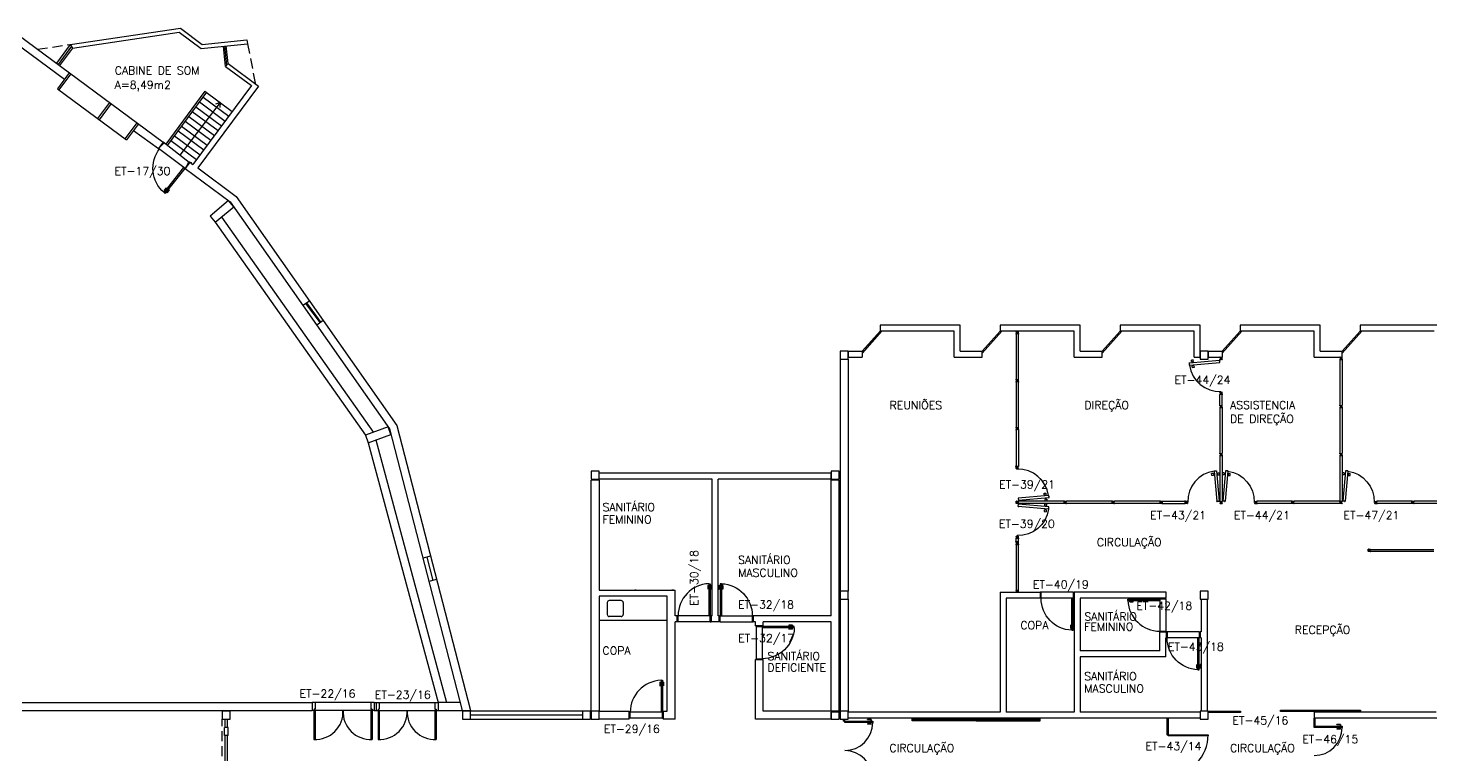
# Model space of a CAD drawing. Header units: centimetres. Extents: x -214 to 72, y 205 to 367.
# Drawn here: x -179.45 to -144.39, y 317.23 to 335.4 of the extents above; entities that cross this region are included whole.
import ezdxf

# ---------------------------------------------------------------- set-up
doc = ezdxf.new("R2010")
doc.units = ezdxf.units.CM
doc.header["$MEASUREMENT"] = 0
doc.linetypes.add('HIDDEN', pattern=[0.375, 0.25, -0.125])
doc.layers.get('0').update_dxf_attribs({"linetype": 'CONTINUOUS'})
for name, color, linetype in [('2', 2, 'CONTINUOUS'), ('ALV', 2, 'CONTINUOUS'), ('AR-ATT01-EFL', 1, 'CONTINUOUS'), ('AREA', 2, 'CONTINUOUS'), ('DIV', 2, 'CONTINUOUS'), ('ENDEREÇO NOVO', 2, 'CONTINUOUS'), ('ESQ', 1, 'CONTINUOUS'), ('ESTRUT', 3, 'CONTINUOUS'), ('MACANETA', 2, 'CONTINUOUS'), ('MARCO', 2, 'CONTINUOUS'), ('PainelFELTRO', 2, 'CONTINUOUS'), ('PISO1', 1, 'CONTINUOUS'), ('PORTA', 1, 'CONTINUOUS'), ('PROJ', 1, 'HIDDEN'), ('SOLEIRA', 1, 'CONTINUOUS'), ('TEXTO', 2, 'CONTINUOUS')]:
    doc.layers.add(name, color=color, linetype=linetype)
doc.styles.add('UNB-100', font='simplex.shx', dxfattribs={"height": 0.2})

# ---------------------------------------------------------------- blocks, each defined once
blk = doc.blocks.new('DOOR80')
at = {"layer": 'MACANETA'}
for p, q in [((-0.015, -0.665), (-0.01, -0.665)), ((-0.015, -0.755), (-0.015, -0.665)), ((-0.01, -0.755), (-0.01, -0.665)), ((0.08, -0.665), (0.075, -0.665)), ((0.075, -0.755), (0.075, -0.665)), ((0.08, -0.755), (0.08, -0.665)), ((-0.015, -0.755), (0.012, -0.755)), ((-0.01, -0.735), (0.012, -0.735)), ((0.012, -0.763), (0.012, -0.728)), ((0.012, -0.728), (0.015, -0.728)), ((0.012, -0.763), (0.015, -0.763)), ((0.053, -0.728), (0.05, -0.728)), ((0.053, -0.763), (0.05, -0.763)), ((0.053, -0.763), (0.053, -0.728)), ((0.075, -0.735), (0.053, -0.735)), ((0.08, -0.755), (0.053, -0.755))]:
    blk.add_line(p, q, dxfattribs=at)
at = {"layer": 'PORTA'}
for p, q in [((0.015, -0.8), (0.015, 0)), ((0.015, 0), (0.05, 0)), ((0.05, -0.8), (0.05, 0)), ((0.05, -0.8), (0.015, -0.8))]:
    blk.add_line(p, q, dxfattribs=at)
at = {"layer": 'PORTA', "color": 1}
blk.add_arc((0.02, 0), 0.8, 272.1491, 0, dxfattribs=at)
blk = doc.blocks.new('PORTA80')
at = {"layer": 'MARCO'}
for p, q in [((0, 0), (0.02, 0)), ((0, -0.15), (0, 0)), ((0.02, -0.15), (0.02, 0)), ((-0.002, -0.15), (-0.002, -0.15)), ((-0.002, -0.15), (-0.002, -0.15)), ((-0.002, -0.15), (-0.002, -0.15)), ((0.02, -0.15), (0, -0.15)), ((0.005, 0), (0.005, 0)), ((0.005, 0), (0.005, 0)), ((0.827, 0), (0.847, 0)), ((0.827, -0.15), (0.827, 0)), ((0.827, -0.15), (0.847, -0.15)), ((0.828, 0), (0.828, 0)), ((0.828, 0), (0.828, 0)), ((0.828, 0), (0.828, 0)), ((0.828, -0.15), (0.828, -0.15)), ((0.828, -0.15), (0.828, -0.15)), ((0.828, -0.15), (0.828, -0.15)), ((0.847, -0.15), (0.847, 0))]:
    blk.add_line(p, q, dxfattribs=at)
at = {"layer": 'SOLEIRA'}
for p, q in [((0.02, -0.15), (0.828, -0.15)), ((0.048, 0), (0.828, 0))]:
    blk.add_line(p, q, dxfattribs=at)
at = {"layer": 'PORTA', "xscale": -1, "rotation": 179.9999999948552}
blk.add_blockref('DOOR80', (0.005, 0), dxfattribs=at)
blk = doc.blocks.new('DIV12')
for p, q in [((-0.005, 0), (0.005, 0)), ((0, -0.005), (0, 0.005)), ((0.024, 0.018), (0.028, 0.018)), ((0.024, 0.018), (0.024, 0.016)), ((0.024, 0.016), (0.028, 0.016)), ((0.028, 0.03), (0.043, 0.03)), ((0.028, 0.018), (0.028, 0.03)), ((0.028, -0.017), (0.028, 0.016)), ((0.03, 0.028), (1.169, 0.028)), ((0.03, -0.029), (0.03, 0.028)), ((0.043, 0.03), (0.043, 0.028)), ((0.024, -0.017), (0.028, -0.017)), ((0.024, -0.017), (0.024, -0.019)), ((0.024, -0.019), (0.028, -0.019)), ((0.028, -0.031), (0.028, -0.019)), ((0.028, -0.031), (0.043, -0.031)), ((0.03, -0.029), (1.169, -0.029)), ((0.043, -0.029), (0.043, -0.031))]:
    blk.add_line(p, q)
blk = doc.blocks.new('MTDIV')
for p, q in [((-0.0285, 0.0185), (-0.0285, 0.0285)), ((-0.0185, 0.0285), (-0.0285, 0.0285)), ((-0.0265, 0.0185), (-0.0285, 0.0185)), ((-0.0265, 0.0235), (-0.0265, 0.0265)), ((-0.0265, 0.0265), (-0.0185, 0.0265)), ((-0.0265, 0.0235), (0.0265, 0.0235)), ((-0.0215, 0.0235), (-0.0265, 0.0235)), ((-0.0265, 0.0185), (-0.0265, 0.0215)), ((-0.0265, 0.0215), (-0.0235, 0.0215)), ((-0.0235, 0.0215), (-0.0235, -0.0215)), ((-0.0215, 0.0235), (-0.0215, 0.0215)), ((-0.0215, 0.0215), (0.0215, 0.0215)), ((-0.0215, 0.0195), (0.0195, 0.0195)), ((-0.0215, 0.0195), (-0.0215, -0.0195)), ((-0.0185, 0.0265), (-0.0185, 0.0285)), ((-0.0049, 0), (0.0049, 0)), ((0, -0.0049), (0, 0.0049)), ((0.0195, 0.0095), (0.0115, 0.0095)), ((0.0115, 0.0095), (0.0115, 0.0075)), ((0.0215, 0.0075), (0.0115, 0.0075)), ((0.0135, 0.0075), (0.0135, 0.0055)), ((0.0215, 0.0055), (0.0135, 0.0055)), ((0.0185, 0.0265), (0.0185, 0.0285)), ((0.0185, 0.0285), (0.0285, 0.0285)), ((0.0185, 0.0265), (0.0265, 0.0265)), ((0.0195, 0.0195), (0.0195, 0.0095)), ((0.0215, 0.0235), (0.0215, 0.0075)), ((0.0215, 0.0235), (0.0265, 0.0235)), ((0.0215, 0.0055), (0.0215, -0.0055)), ((0.0235, 0.0215), (0.0235, -0.0215)), ((0.0265, 0.0215), (0.0235, 0.0215)), ((0.0265, 0.0235), (0.0265, 0.0265)), ((0.0265, 0.0185), (0.0265, 0.0215)), ((0.0265, 0.0185), (0.0285, 0.0185)), ((0.0285, 0.0185), (0.0285, 0.0285)), ((-0.0285, -0.0185), (-0.0285, -0.0285)), ((-0.0285, -0.0185), (-0.0265, -0.0185)), ((-0.0185, -0.0285), (-0.0285, -0.0285)), ((-0.0265, -0.0185), (-0.0265, -0.0215)), ((-0.0265, -0.0215), (-0.0235, -0.0215)), ((0.0265, -0.0235), (-0.0265, -0.0235)), ((-0.0265, -0.0235), (-0.0265, -0.0265)), ((-0.0215, -0.0235), (-0.0265, -0.0235)), ((-0.0185, -0.0265), (-0.0265, -0.0265)), ((-0.0215, -0.0195), (0.0195, -0.0195)), ((-0.0215, -0.0215), (0.0215, -0.0215)), ((-0.0215, -0.0215), (-0.0215, -0.0235)), ((-0.0185, -0.0265), (-0.0185, -0.0285)), ((0.0215, -0.0075), (0.0115, -0.0075)), ((0.0115, -0.0075), (0.0115, -0.0095)), ((0.0195, -0.0095), (0.0115, -0.0095)), ((0.0215, -0.0055), (0.0135, -0.0055)), ((0.0135, -0.0055), (0.0135, -0.0075)), ((0.0185, -0.0265), (0.0185, -0.0285)), ((0.0265, -0.0265), (0.0185, -0.0265)), ((0.0185, -0.0285), (0.0285, -0.0285)), ((0.0195, -0.0095), (0.0195, -0.0195)), ((0.0215, -0.0075), (0.0215, -0.0235)), ((0.0215, -0.0235), (0.0265, -0.0235)), ((0.0265, -0.0215), (0.0235, -0.0215)), ((0.0265, -0.0185), (0.0265, -0.0215)), ((0.0285, -0.0185), (0.0265, -0.0185)), ((0.0265, -0.0235), (0.0265, -0.0265)), ((0.0285, -0.0185), (0.0285, -0.0285))]:
    blk.add_line(p, q)
blk = doc.blocks.new('PLXD')
at = {"color": 1}
for p, q in [((-0.194, 0.727), (-0.233, 0.723)), ((-0.229, 0.673), (-0.233, 0.723)), ((-0.192, 0.712), (-0.194, 0.727)), ((-0.164, 0.714), (-0.192, 0.712)), ((-0.107, 0.719), (-0.079, 0.722)), ((-0.106, 0.7), (-0.077, 0.702)), ((-0.08, 0.737), (-0.041, 0.74)), ((-0.079, 0.722), (-0.08, 0.737)), ((-0.076, 0.687), (-0.077, 0.702)), ((-0.036, 0.691), (-0.041, 0.74)), ((-0.189, 0.677), (-0.229, 0.673)), ((-0.162, 0.694), (-0.19, 0.692)), ((-0.189, 0.677), (-0.19, 0.692)), ((-0.076, 0.687), (-0.036, 0.691))]:
    blk.add_line(p, q, dxfattribs=at)
at = {"color": 2}
for p, q in [((-0.172, 0.786), (-0.161, 0.787)), ((-0.172, 0.786), (-0.171, 0.772)), ((-0.169, 0.772), (-0.171, 0.772)), ((-0.17, 0.784), (-0.114, 0.789)), ((-0.17, 0.784), (-0.103, 0.028)), ((-0.159, 0.792), (-0.161, 0.792)), ((-0.161, 0.792), (-0.161, 0.787)), ((-0.159, 0.792), (-0.159, 0.787)), ((-0.159, 0.787), (-0.126, 0.79)), ((-0.124, 0.795), (-0.126, 0.795)), ((-0.126, 0.795), (-0.126, 0.79)), ((-0.124, 0.795), (-0.124, 0.79)), ((-0.124, 0.79), (-0.112, 0.791)), ((-0.114, 0.789), (-0.046, 0.033)), ((-0.112, 0.791), (-0.11, 0.777)), ((-0.11, 0.777), (-0.112, 0.777)), ((-0.105, 0.026), (-0.106, 0.04)), ((-0.104, 0.04), (-0.106, 0.04)), ((-0.105, 0.026), (-0.093, 0.027)), ((-0.103, 0.028), (-0.046, 0.033)), ((-0.092, 0.022), (-0.093, 0.027)), ((-0.09, 0.022), (-0.092, 0.022)), ((-0.091, 0.027), (-0.058, 0.03)), ((-0.09, 0.022), (-0.091, 0.027)), ((-0.057, 0.025), (-0.058, 0.03)), ((-0.055, 0.025), (-0.057, 0.025)), ((-0.056, 0.03), (-0.044, 0.031)), ((-0.055, 0.025), (-0.056, 0.03)), ((-0.045, 0.045), (-0.047, 0.045)), ((-0.044, 0.031), (-0.045, 0.045)), ((-0.008, 0), (0.006, 0)), ((0, 0.007), (0, -0.006))]:
    blk.add_line(p, q, dxfattribs=at)
at = {"color": 1}
blk.add_arc((-0.064, 0.029), 0.764, 98.125, 182.1419, dxfattribs=at)
blk = doc.blocks.new('PainelFELTRO')
at = {"layer": 'PainelFELTRO'}
blk.add_hatch(color=2, dxfattribs=at).paths.add_polyline_path([(0.01, 0.06), (0.01, 0.03), (1.59, 0.03), (1.59, 0.06)])
for p, q in [((1.6, 0.07), (0, 0.07)), ((0, 0.07), (0, 0.02)), ((0, 0.02), (1.6, 0.02)), ((1.6, 0.02), (1.6, 0.07))]:
    blk.add_line(p, q, dxfattribs=at)
at = {"layer": 'PainelFELTRO', "color": 1}
for p, q in [((0, 0), (1.6, 0)), ((0.05, 0.02), (0.05, 0)), ((1.55, 0), (1.55, 0.02))]:
    blk.add_line(p, q, dxfattribs=at)
at = {"layer": 'PainelFELTRO', "color": 2}
for p, q in [((1.59, 0.06), (0.01, 0.06)), ((0.01, 0.06), (0.01, 0.03)), ((0.01, 0.03), (1.59, 0.03)), ((1.59, 0.03), (1.59, 0.06))]:
    blk.add_line(p, q, dxfattribs=at)

msp = doc.modelspace()

# ---------------------------------------------------------------- linework, layer by layer
at = {"layer": '2'}
for p, q in [((-159.073, 318.118), (-159.073, 318.071)), ((-159.073, 318.118), (-159.038, 318.118)), ((-159.038, 318.071), (-159.073, 318.071)), ((-159.038, 318.071), (-159.038, 318.118)), ((-159.038, 318.036), (-159.038, 318.071)), ((-159.038, 318.071), (-158.338, 318.071)), ((-158.468, 318.1), (-158.468, 318.11)), ((-158.378, 318.11), (-158.468, 318.11)), ((-158.388, 318.1), (-158.468, 318.1)), ((-158.388, 318.1), (-158.388, 318.07)), ((-158.378, 318.11), (-158.378, 318.07)), ((-158.338, 318.071), (-158.338, 318.036)), ((-158.338, 318.036), (-159.038, 318.036)), ((-158.468, 318.006), (-158.468, 317.996)), ((-158.388, 318.006), (-158.468, 318.006)), ((-158.378, 317.996), (-158.468, 317.996)), ((-158.388, 318.006), (-158.388, 318.036)), ((-158.378, 317.996), (-158.378, 318.036)), ((-147.305, 317.911), (-147.305, 317.946)), ((-147.305, 317.946), (-146.605, 317.946)), ((-146.605, 317.911), (-147.305, 317.911)), ((-146.735, 317.976), (-146.735, 317.986)), ((-146.645, 317.986), (-146.735, 317.986)), ((-146.655, 317.976), (-146.735, 317.976)), ((-146.735, 317.881), (-146.735, 317.871)), ((-146.655, 317.881), (-146.735, 317.881)), ((-146.645, 317.871), (-146.735, 317.871)), ((-146.655, 317.976), (-146.655, 317.946)), ((-146.655, 317.881), (-146.655, 317.911)), ((-146.645, 317.986), (-146.645, 317.946)), ((-146.645, 317.871), (-146.645, 317.911)), ((-146.605, 317.946), (-146.605, 317.911))]:
    msp.add_line(p, q, dxfattribs=at)
for points in [[(-158.955, 318.318), (-159.155, 318.318), (-159.155, 318.118), (-158.955, 318.118)], [(-147.305, 318.146), (-147.284, 318.146), (-147.284, 317.946), (-147.305, 317.946)], [(-149.955, 317.702), (-150.955, 317.702), (-150.955, 317.732), (-149.955, 317.732)]]:
    msp.add_lwpolyline(points, close=True, dxfattribs=at)
at = {"layer": '2', "color": 1}
for centre, radius, start, end in [((-159.038, 318.036), 0.7, 270, 359.9998), ((-150.94, 317.717), 0.985, 269.1275, 0.8725), ((-147.305, 317.911), 0.7, 270, 359.9998), ((-159.038, 316.636), 0.7, 0.0002, 90)]:
    msp.add_arc(centre, radius, start, end, dxfattribs=at)
at = {"layer": 'ALV'}
for p, q in [((-179.697, 335.228), (-176.075, 332.543)), ((-178.395, 334.989), (-175.644, 335.398)), ((-178.339, 334.896), (-175.67, 335.293)), ((-175.67, 335.293), (-175.123, 334.888)), ((-175.644, 335.398), (-175.095, 334.991)), ((-179.791, 335.049), (-178.54, 334.121)), ((-178.395, 334.989), (-178.742, 334.52)), ((-178.367, 334.943), (-178.702, 334.49)), ((-178.339, 334.896), (-178.662, 334.461)), ((-178.395, 334.989), (-178.339, 334.896)), ((-175.123, 334.888), (-173.966, 335.004)), ((-175.095, 334.991), (-173.985, 335.102)), ((-174.512, 334.434), (-174.563, 334.944)), ((-174.483, 334.473), (-174.531, 334.947)), ((-174.452, 334.515), (-174.496, 334.951)), ((-173.985, 335.102), (-173.966, 335.004)), ((-178.421, 334.282), (-178.718, 333.88)), ((-178.381, 334.252), (-178.678, 333.851)), ((-174.452, 334.515), (-174.512, 334.434)), ((-174.512, 334.434), (-173.869, 333.958)), ((-174.452, 334.515), (-173.689, 333.949)), ((-178.718, 333.88), (-176.991, 332.6)), ((-173.869, 333.958), (-175.328, 331.99)), ((-173.689, 333.949), (-175.207, 331.9)), ((-177.417, 333.538), (-177.714, 333.136)), ((-177.376, 333.508), (-177.674, 333.106)), ((-175.028, 333.821), (-176.011, 332.496)), ((-174.988, 333.792), (-175.97, 332.466)), ((-175.167, 333.551), (-174.524, 333.074)), ((-175.077, 333.671), (-174.435, 333.195)), ((-175.028, 333.821), (-174.345, 333.315)), ((-175.434, 333.189), (-174.792, 332.713)), ((-175.345, 333.309), (-174.702, 332.833)), ((-175.256, 333.43), (-174.613, 332.954)), ((-176.734, 333.032), (-177.031, 332.63)), ((-176.693, 333.002), (-176.991, 332.6)), ((-176.813, 332.841), (-176.194, 332.383)), ((-175.702, 332.827), (-175.06, 332.351)), ((-175.613, 332.948), (-174.97, 332.472)), ((-175.524, 333.068), (-174.881, 332.592)), ((-176.075, 332.543), (-176.194, 332.383)), ((-175.881, 332.586), (-175.238, 332.11)), ((-175.792, 332.707), (-175.149, 332.231)), ((-175.408, 332.049), (-175.527, 331.888)), ((-175.527, 331.888), (-174.396, 331.05)), ((-175.408, 332.049), (-175.328, 331.99)), ((-175.207, 331.9), (-174.251, 331.191)), ((-174.396, 331.05), (-170.42, 325.38)), ((-174.251, 331.191), (-170.235, 325.466)), ((-174.771, 330.544), (-171.015, 325.22)), ((-174.608, 330.659), (-170.82, 325.291)), ((-172.415, 328.574), (-172.579, 328.459)), ((-172.512, 328.515), (-172.153, 328.025)), ((-172.492, 328.53), (-172.132, 328.04)), ((-172.071, 328.083), (-172.234, 327.968)), ((-156.155, 327.968), (-158.155, 327.968)), ((-158.155, 327.968), (-158.155, 327.818)), ((-156.155, 327.318), (-156.155, 327.968)), ((-155.155, 327.968), (-155.155, 327.818)), ((-153.155, 327.968), (-155.155, 327.968)), ((-153.155, 327.318), (-153.155, 327.968)), ((-152.155, 327.968), (-152.155, 327.818)), ((-150.155, 327.968), (-152.155, 327.968)), ((-150.155, 327.168), (-150.155, 327.968)), ((-147.155, 327.968), (-149.155, 327.968)), ((-149.155, 327.968), (-149.155, 327.818)), ((-147.155, 327.318), (-147.155, 327.968)), ((-144.155, 327.968), (-146.155, 327.968)), ((-146.155, 327.968), (-146.155, 327.818)), ((-156.305, 327.818), (-158.155, 327.818)), ((-156.305, 327.168), (-156.305, 327.818)), ((-153.305, 327.818), (-155.155, 327.818)), ((-153.305, 327.168), (-153.305, 327.818)), ((-150.305, 327.818), (-152.155, 327.818)), ((-150.305, 327.168), (-150.305, 327.818)), ((-147.305, 327.818), (-149.155, 327.818)), ((-147.305, 327.168), (-147.305, 327.818)), ((-144.305, 327.818), (-146.155, 327.818)), ((-158.955, 327.318), (-158.955, 327.168)), ((-158.955, 327.318), (-158.605, 327.318)), ((-158.955, 327.168), (-158.605, 327.168)), ((-158.605, 327.318), (-158.605, 327.168)), ((-156.305, 327.168), (-155.605, 327.168)), ((-156.155, 327.318), (-155.605, 327.318)), ((-155.605, 327.168), (-155.605, 327.318)), ((-153.305, 327.168), (-152.605, 327.168)), ((-153.155, 327.318), (-152.605, 327.318)), ((-152.605, 327.168), (-152.605, 327.318)), ((-150.305, 327.168), (-150.155, 327.168)), ((-149.955, 327.318), (-149.955, 327.168)), ((-149.955, 327.318), (-149.605, 327.318)), ((-149.955, 327.168), (-149.605, 327.168)), ((-149.605, 327.318), (-149.605, 327.168)), ((-147.305, 327.168), (-146.605, 327.168)), ((-147.155, 327.318), (-146.605, 327.318)), ((-146.605, 327.168), (-146.605, 327.318)), ((-159.155, 327.118), (-159.155, 321.318)), ((-159.155, 327.118), (-159.155, 321.318)), ((-158.955, 327.118), (-158.955, 321.318)), ((-158.955, 327.118), (-158.955, 321.318)), ((-170.235, 325.466), (-168.395, 318.34)), ((-170.758, 325.101), (-168.995, 318.54)), ((-170.42, 325.38), (-168.602, 318.34)), ((-170.947, 325.032), (-169.202, 318.54)), ((-165.375, 318.293), (-165.375, 324.093)), ((-165.175, 324.093), (-165.375, 324.093)), ((-159.375, 324.268), (-165.175, 324.268)), ((-165.175, 324.093), (-165.175, 324.268)), ((-162.35, 324.118), (-165.175, 324.118)), ((-165.175, 324.093), (-165.175, 321.348)), ((-162.35, 320.708), (-162.35, 324.118)), ((-159.375, 324.118), (-162.2, 324.118)), ((-162.2, 320.708), (-162.2, 324.118)), ((-159.375, 324.093), (-159.375, 324.268)), ((-159.175, 324.093), (-159.375, 324.093)), ((-159.375, 320.708), (-159.375, 324.093)), ((-159.175, 318.293), (-159.175, 324.093)), ((-169.39, 322.193), (-169.584, 322.143)), ((-169.487, 322.168), (-169.337, 321.587)), ((-169.24, 321.612), (-169.434, 321.562)), ((-165.175, 321.348), (-163.28, 321.348)), ((-163.28, 320.708), (-163.28, 321.348)), ((-155.155, 321.293), (-155.155, 318.296)), ((-155.155, 321.293), (-154.152, 321.293)), ((-154.152, 321.293), (-154.152, 321.143)), ((-153.305, 321.293), (-153.305, 318.296)), ((-151.002, 321.293), (-153.305, 321.293)), ((-151.002, 321.143), (-151.002, 321.293)), ((-165.175, 321.198), (-165.175, 318.318)), ((-163.475, 321.198), (-165.175, 321.198)), ((-163.475, 318.318), (-163.475, 321.198)), ((-159.155, 321.118), (-159.155, 318.318)), ((-159.155, 321.118), (-159.155, 318.318)), ((-158.955, 321.118), (-158.955, 318.318)), ((-158.955, 321.118), (-158.955, 318.318)), ((-155.005, 321.143), (-155.005, 318.296)), ((-154.152, 321.143), (-155.005, 321.143)), ((-153.155, 321.143), (-153.155, 319.833)), ((-151.16, 321.143), (-153.155, 321.143)), ((-150.13, 321.118), (-150.13, 320.303)), ((-149.98, 321.118), (-149.98, 318.318)), ((-149.98, 321.118), (-149.98, 318.318)), ((-163.224, 320.708), (-163.28, 320.708)), ((-163.28, 318.118), (-163.28, 320.558)), ((-163.224, 320.558), (-163.28, 320.558)), ((-163.224, 320.708), (-163.224, 320.558)), ((-162.35, 320.708), (-162.378, 320.708)), ((-162.378, 320.708), (-162.378, 320.558)), ((-162.173, 320.558), (-162.378, 320.558)), ((-162.173, 320.708), (-162.2, 320.708)), ((-162.173, 320.708), (-162.173, 320.558)), ((-159.375, 320.708), (-161.326, 320.708)), ((-161.326, 320.708), (-161.326, 320.558)), ((-161.27, 320.558), (-161.326, 320.558)), ((-161.27, 320.458), (-161.27, 320.558)), ((-159.375, 320.558), (-161.075, 320.558)), ((-161.075, 320.458), (-161.075, 320.558)), ((-159.375, 318.318), (-159.375, 320.558)), ((-161.075, 320.458), (-161.27, 320.458)), ((-151.16, 319.833), (-151.16, 320.296)), ((-151.01, 319.683), (-151.01, 320.153)), ((-151.01, 320.153), (-151.002, 320.153)), ((-150.13, 320.303), (-150.155, 320.303)), ((-150.13, 320.153), (-150.155, 320.153)), ((-150.13, 320.153), (-150.13, 318.318)), ((-151.16, 319.833), (-153.155, 319.833)), ((-161.27, 318.118), (-161.27, 319.611)), ((-161.075, 319.611), (-161.27, 319.611)), ((-161.075, 318.318), (-161.075, 319.611)), ((-151.01, 319.683), (-153.155, 319.683)), ((-153.155, 319.683), (-153.155, 318.296)), ((-186.902, 318.54), (-172.352, 318.54)), ((-172.272, 318.54), (-172.352, 318.54)), ((-172.352, 318.54), (-172.352, 318.34)), ((-172.272, 318.54), (-172.272, 318.37)), ((-169.282, 318.54), (-169.282, 318.37)), ((-169.282, 318.54), (-169.202, 318.54)), ((-168.653, 318.54), (-169.202, 318.54)), ((-169.202, 318.54), (-169.202, 318.34)), ((-168.653, 318.54), (-168.602, 318.34)), ((-186.902, 318.34), (-172.352, 318.34)), ((-174.525, 317.91), (-174.525, 318.118)), ((-174.465, 317.91), (-174.465, 318.118)), ((-172.302, 318.34), (-172.352, 318.34)), ((-172.302, 318.37), (-172.302, 318.34)), ((-172.272, 318.37), (-172.302, 318.37)), ((-169.282, 318.37), (-169.252, 318.37)), ((-169.252, 318.37), (-169.252, 318.34)), ((-169.252, 318.34), (-169.202, 318.34)), ((-169.202, 318.34), (-168.602, 318.34)), ((-168.602, 318.34), (-168.395, 318.34)), ((-165.175, 318.318), (-164.422, 318.318)), ((-165.175, 318.118), (-165.175, 318.293)), ((-164.422, 318.118), (-165.175, 318.118)), ((-164.422, 318.118), (-164.422, 318.318)), ((-163.575, 318.318), (-163.575, 318.118)), ((-163.575, 318.318), (-163.475, 318.318)), ((-163.28, 318.118), (-163.575, 318.118)), ((-159.375, 318.118), (-161.27, 318.118)), ((-159.375, 318.318), (-161.075, 318.318)), ((-159.175, 318.293), (-159.375, 318.293)), ((-159.375, 318.118), (-159.375, 318.293)), ((-155.155, 318.296), (-158.948, 318.296)), ((-150.155, 318.146), (-158.948, 318.146)), ((-153.305, 318.296), (-155.005, 318.296)), ((-150.155, 318.296), (-153.155, 318.296)), ((-144.255, 318.296), (-147.305, 318.296)), ((-147.305, 318.296), (-147.305, 318.146)), ((-144.105, 318.146), (-147.305, 318.146)), ((-174.453, 317.91), (-174.538, 317.91)), ((-174.538, 317.71), (-174.538, 317.91)), ((-174.453, 317.71), (-174.538, 317.71)), ((-174.525, 316.24), (-174.525, 317.71)), ((-174.465, 316.24), (-174.465, 317.71)), ((-174.453, 317.71), (-174.453, 317.91)), ((-150.955, 317.732), (-150.985, 317.732))]:
    msp.add_line(p, q, dxfattribs=at)
at = {"layer": 'AR-ATT01-EFL'}
for q in [(-175.657, 332.222), (-174.767, 333.494), (-174.658, 333.41)]:
    msp.add_line((-174.646, 333.538), q, dxfattribs=at)
at = {"layer": 'DIV'}
for p, q in [((-149.652, 326.243), (-149.664, 326.243)), ((-149.664, 326.243), (-149.664, 326.229)), ((-149.664, 326.229), (-149.662, 326.229)), ((-149.605, 326.241), (-149.662, 326.241)), ((-149.662, 325.97), (-149.662, 326.241)), ((-149.652, 326.248), (-149.65, 326.248)), ((-149.652, 326.248), (-149.652, 326.243)), ((-149.65, 326.248), (-149.65, 326.243)), ((-149.617, 326.243), (-149.65, 326.243)), ((-149.629, 326.271), (-149.639, 326.271)), ((-149.634, 326.266), (-149.634, 326.277)), ((-149.617, 326.248), (-149.615, 326.248)), ((-149.617, 326.248), (-149.617, 326.243)), ((-149.615, 326.248), (-149.615, 326.243)), ((-149.603, 326.243), (-149.615, 326.243)), ((-149.605, 325.97), (-149.605, 326.241)), ((-149.605, 326.229), (-149.603, 326.229)), ((-149.603, 326.243), (-149.603, 326.229)), ((-154.745, 325.361), (-154.757, 325.361)), ((-154.757, 325.361), (-154.757, 325.346)), ((-154.757, 325.346), (-154.755, 325.346)), ((-154.698, 325.359), (-154.755, 325.359)), ((-154.755, 325.359), (-154.755, 324.437)), ((-154.745, 325.366), (-154.743, 325.366)), ((-154.745, 325.366), (-154.745, 325.361)), ((-154.743, 325.366), (-154.743, 325.361)), ((-154.71, 325.361), (-154.743, 325.361)), ((-154.722, 325.389), (-154.732, 325.389)), ((-154.727, 325.394), (-154.727, 325.384)), ((-154.71, 325.366), (-154.708, 325.366)), ((-154.71, 325.366), (-154.71, 325.361)), ((-154.708, 325.366), (-154.708, 325.361)), ((-154.696, 325.361), (-154.708, 325.361)), ((-154.698, 325.359), (-154.698, 324.437)), ((-154.698, 325.346), (-154.696, 325.346)), ((-154.696, 325.361), (-154.696, 325.346)), ((-154.757, 324.435), (-154.757, 324.45)), ((-154.757, 324.45), (-154.755, 324.45)), ((-154.745, 324.435), (-154.757, 324.435)), ((-154.698, 324.437), (-154.755, 324.437)), ((-154.745, 324.43), (-154.745, 324.435)), ((-154.745, 324.43), (-154.743, 324.43)), ((-154.71, 324.435), (-154.743, 324.435)), ((-154.743, 324.43), (-154.743, 324.435)), ((-154.722, 324.407), (-154.732, 324.407)), ((-154.727, 324.412), (-154.727, 324.402)), ((-154.71, 324.43), (-154.71, 324.435)), ((-154.71, 324.43), (-154.708, 324.43)), ((-154.696, 324.435), (-154.708, 324.435)), ((-154.708, 324.43), (-154.708, 324.435)), ((-154.698, 324.45), (-154.696, 324.45)), ((-154.696, 324.435), (-154.696, 324.45)), ((-151.132, 323.539), (-151.122, 323.539)), ((-151.127, 323.534), (-151.127, 323.544)), ((-151.103, 323.558), (-151.103, 323.556)), ((-151.103, 323.558), (-151.098, 323.558)), ((-151.103, 323.556), (-151.098, 323.556)), ((-151.103, 323.523), (-151.103, 323.521)), ((-151.103, 323.523), (-151.098, 323.523)), ((-151.103, 323.521), (-151.098, 323.521)), ((-151.098, 323.558), (-151.098, 323.57)), ((-151.098, 323.57), (-151.084, 323.57)), ((-151.098, 323.523), (-151.098, 323.556)), ((-151.098, 323.509), (-151.098, 323.521)), ((-151.098, 323.509), (-151.084, 323.509)), ((-151.096, 323.511), (-151.096, 323.568)), ((-151.096, 323.568), (-150.532, 323.568)), ((-151.096, 323.511), (-150.532, 323.511)), ((-151.084, 323.57), (-151.084, 323.568)), ((-151.084, 323.511), (-151.084, 323.509)), ((-150.53, 323.57), (-150.544, 323.57)), ((-150.544, 323.57), (-150.544, 323.568)), ((-150.544, 323.511), (-150.544, 323.509)), ((-150.53, 323.509), (-150.544, 323.509)), ((-150.532, 323.511), (-150.532, 323.568)), ((-150.53, 323.558), (-150.53, 323.57)), ((-150.525, 323.558), (-150.53, 323.558)), ((-150.53, 323.523), (-150.53, 323.556)), ((-150.525, 323.556), (-150.53, 323.556)), ((-150.525, 323.523), (-150.53, 323.523)), ((-150.53, 323.509), (-150.53, 323.521)), ((-150.525, 323.521), (-150.53, 323.521)), ((-150.525, 323.558), (-150.525, 323.556)), ((-150.525, 323.523), (-150.525, 323.521)), ((-150.506, 323.539), (-150.496, 323.539)), ((-150.501, 323.534), (-150.501, 323.544)), ((-148.761, 323.539), (-148.771, 323.539)), ((-148.766, 323.534), (-148.766, 323.544)), ((-148.743, 323.558), (-148.743, 323.556)), ((-148.743, 323.558), (-148.738, 323.558)), ((-148.743, 323.556), (-148.738, 323.556)), ((-148.743, 323.523), (-148.743, 323.521)), ((-148.743, 323.523), (-148.738, 323.523)), ((-148.743, 323.521), (-148.738, 323.521)), ((-148.738, 323.558), (-148.738, 323.57)), ((-148.738, 323.57), (-148.723, 323.57)), ((-148.738, 323.523), (-148.738, 323.556)), ((-148.738, 323.509), (-148.738, 323.521)), ((-148.738, 323.509), (-148.723, 323.509)), ((-148.736, 323.511), (-148.736, 323.568)), ((-147.864, 323.568), (-148.736, 323.568)), ((-147.864, 323.511), (-148.736, 323.511)), ((-148.723, 323.57), (-148.723, 323.568)), ((-148.723, 323.511), (-148.723, 323.509)), ((-147.862, 323.57), (-147.877, 323.57)), ((-147.877, 323.57), (-147.877, 323.568)), ((-147.877, 323.511), (-147.877, 323.509)), ((-147.862, 323.509), (-147.877, 323.509)), ((-147.864, 323.511), (-147.864, 323.568)), ((-147.862, 323.558), (-147.862, 323.57)), ((-147.857, 323.558), (-147.862, 323.558)), ((-147.862, 323.523), (-147.862, 323.556)), ((-147.857, 323.556), (-147.862, 323.556)), ((-147.857, 323.523), (-147.862, 323.523)), ((-147.862, 323.509), (-147.862, 323.521)), ((-147.857, 323.521), (-147.862, 323.521)), ((-147.857, 323.558), (-147.857, 323.556)), ((-147.857, 323.523), (-147.857, 323.521)), ((-147.829, 323.539), (-147.839, 323.539)), ((-147.834, 323.534), (-147.834, 323.544)), ((-145.761, 323.539), (-145.771, 323.539)), ((-145.766, 323.534), (-145.766, 323.544)), ((-145.743, 323.558), (-145.743, 323.556)), ((-145.743, 323.558), (-145.738, 323.558)), ((-145.743, 323.556), (-145.738, 323.556)), ((-145.743, 323.523), (-145.743, 323.521)), ((-145.743, 323.523), (-145.738, 323.523)), ((-145.743, 323.521), (-145.738, 323.521)), ((-145.738, 323.558), (-145.738, 323.57)), ((-145.738, 323.57), (-145.723, 323.57)), ((-145.738, 323.523), (-145.738, 323.556)), ((-145.738, 323.509), (-145.738, 323.521)), ((-145.738, 323.509), (-145.723, 323.509)), ((-145.736, 323.511), (-145.736, 323.568)), ((-144.864, 323.568), (-145.736, 323.568)), ((-144.864, 323.511), (-145.736, 323.511)), ((-145.723, 323.57), (-145.723, 323.568)), ((-145.723, 323.511), (-145.723, 323.509)), ((-144.862, 323.57), (-144.877, 323.57)), ((-144.877, 323.57), (-144.877, 323.568)), ((-144.877, 323.511), (-144.877, 323.509)), ((-144.862, 323.509), (-144.877, 323.509)), ((-144.864, 323.511), (-144.864, 323.568)), ((-144.862, 323.558), (-144.862, 323.57)), ((-144.857, 323.558), (-144.862, 323.558)), ((-144.862, 323.523), (-144.862, 323.556)), ((-144.857, 323.556), (-144.862, 323.556)), ((-144.857, 323.523), (-144.862, 323.523)), ((-144.862, 323.509), (-144.862, 323.521)), ((-144.857, 323.521), (-144.862, 323.521)), ((-144.857, 323.558), (-144.857, 323.556)), ((-144.857, 323.523), (-144.857, 323.521)), ((-144.829, 323.539), (-144.839, 323.539)), ((-144.834, 323.534), (-144.834, 323.544)), ((-154.745, 322.643), (-154.757, 322.643)), ((-154.757, 322.643), (-154.757, 322.629)), ((-154.757, 322.629), (-154.755, 322.629)), ((-154.698, 322.641), (-154.755, 322.641)), ((-154.755, 322.552), (-154.755, 322.641)), ((-154.745, 322.648), (-154.743, 322.648)), ((-154.745, 322.648), (-154.745, 322.643)), ((-154.743, 322.648), (-154.743, 322.643)), ((-154.71, 322.643), (-154.743, 322.643)), ((-154.722, 322.671), (-154.732, 322.671)), ((-154.727, 322.666), (-154.727, 322.677)), ((-154.71, 322.648), (-154.708, 322.648)), ((-154.71, 322.648), (-154.71, 322.643)), ((-154.708, 322.648), (-154.708, 322.643)), ((-154.696, 322.643), (-154.708, 322.643)), ((-154.698, 322.552), (-154.698, 322.641)), ((-154.698, 322.629), (-154.696, 322.629)), ((-154.696, 322.643), (-154.696, 322.629)), ((-154.757, 322.55), (-154.757, 322.564)), ((-154.757, 322.564), (-154.755, 322.564)), ((-154.745, 322.55), (-154.757, 322.55)), ((-154.698, 322.552), (-154.755, 322.552)), ((-154.745, 322.545), (-154.745, 322.55)), ((-154.745, 322.545), (-154.743, 322.545)), ((-154.71, 322.55), (-154.743, 322.55)), ((-154.743, 322.545), (-154.743, 322.55)), ((-154.722, 322.521), (-154.732, 322.521)), ((-154.727, 322.516), (-154.727, 322.526)), ((-154.71, 322.545), (-154.71, 322.55)), ((-154.71, 322.545), (-154.708, 322.545)), ((-154.696, 322.55), (-154.708, 322.55)), ((-154.708, 322.545), (-154.708, 322.55)), ((-154.698, 322.564), (-154.696, 322.564)), ((-154.696, 322.55), (-154.696, 322.564)), ((-145.927, 322.361), (-144.312, 322.361)), ((-145.927, 322.321), (-144.312, 322.321)), ((-164.247, 321.348), (-164.287, 321.348)), ((-163.32, 321.348), (-163.36, 321.348)), ((-164.975, 321.036), (-164.975, 320.736)), ((-164.625, 321.086), (-164.925, 321.086)), ((-164.575, 321.036), (-164.575, 320.736)), ((-163.475, 320.586), (-165.175, 320.586)), ((-164.625, 320.686), (-164.925, 320.686)), ((-152.08, 319.833), (-152.12, 319.833)), ((-152.08, 319.683), (-152.12, 319.683)), ((-165.595, 318.318), (-168.395, 318.318)), ((-165.595, 318.218), (-168.395, 318.218)), ((-168.395, 318.118), (-165.595, 318.118)), ((-150.985, 318.146), (-150.985, 317.732)), ((-150.955, 318.146), (-150.955, 317.732))]:
    msp.add_line(p, q, dxfattribs=at)
for points in [[(-149.955, 318.318), (-149.142, 318.318), (-149.142, 318.288), (-149.955, 318.288)], [(-148.146, 318.346), (-146.146, 318.346), (-146.146, 318.316), (-148.146, 318.316)]]:
    msp.add_lwpolyline(points, close=True, dxfattribs=at)
for centre, start, end in [((-164.925, 321.036), 90, 180), ((-164.625, 321.036), 0, 90), ((-164.925, 320.736), 180, 270), ((-164.625, 320.736), 270, 0)]:
    msp.add_arc(centre, 0.05, start, end, dxfattribs=at)
at = {"layer": 'ESQ'}
for p, q in [((-158.155, 327.818), (-158.605, 327.318)), ((-158.115, 327.818), (-158.605, 327.273)), ((-155.115, 327.818), (-155.605, 327.273)), ((-155.155, 327.818), (-155.605, 327.318)), ((-152.155, 327.818), (-152.605, 327.318)), ((-152.115, 327.818), (-152.605, 327.273)), ((-149.155, 327.818), (-149.605, 327.318)), ((-149.115, 327.818), (-149.605, 327.273)), ((-146.115, 327.818), (-146.605, 327.273)), ((-146.155, 327.818), (-146.605, 327.318))]:
    msp.add_line(p, q, dxfattribs=at)
at = {"layer": 'ESTRUT'}
for p, q in [((-174.44, 331.083), (-174.9, 330.697)), ((-174.311, 330.929), (-174.44, 331.083)), ((-174.9, 330.697), (-174.771, 330.544)), ((-174.771, 330.544), (-174.311, 330.929)), ((-170.451, 325.425), (-171.015, 325.22)), ((-170.383, 325.237), (-170.451, 325.425)), ((-171.015, 325.22), (-170.947, 325.032)), ((-170.947, 325.032), (-170.383, 325.237))]:
    msp.add_line(p, q, dxfattribs=at)
for points in [[(-158.955, 327.318), (-159.155, 327.318), (-159.155, 327.118), (-158.955, 327.118)], [(-149.955, 327.318), (-150.155, 327.318), (-150.155, 327.118), (-149.955, 327.118)], [(-165.175, 324.318), (-165.375, 324.318), (-165.375, 324.118), (-165.175, 324.118)], [(-159.175, 324.318), (-159.375, 324.318), (-159.375, 324.118), (-159.175, 324.118)], [(-158.955, 321.318), (-159.155, 321.318), (-159.155, 321.118), (-158.955, 321.118)], [(-158.955, 321.318), (-159.155, 321.318), (-159.155, 321.118), (-158.955, 321.118)], [(-149.955, 321.318), (-150.155, 321.318), (-150.155, 321.118), (-149.955, 321.118)], [(-174.395, 318.318), (-174.595, 318.318), (-174.595, 318.118), (-174.395, 318.118)], [(-168.395, 318.318), (-168.595, 318.318), (-168.595, 318.118), (-168.395, 318.118)], [(-165.395, 318.318), (-165.595, 318.318), (-165.595, 318.118), (-165.395, 318.118)], [(-165.175, 318.318), (-165.375, 318.318), (-165.375, 318.118), (-165.175, 318.118)], [(-159.175, 318.318), (-159.375, 318.318), (-159.375, 318.118), (-159.175, 318.118)], [(-158.955, 318.318), (-159.155, 318.318), (-159.155, 318.118), (-158.955, 318.118)], [(-149.955, 318.318), (-150.155, 318.318), (-150.155, 318.118), (-149.955, 318.118)]]:
    msp.add_lwpolyline(points, close=True, dxfattribs=at)
at = {"layer": 'MARCO'}
for p, q in [((-176.076, 332.5), (-176.194, 332.383)), ((-176.075, 332.543), (-176.076, 332.5)), ((-176.075, 332.543), (-176.075, 332.543)), ((-176.075, 332.543), (-176.075, 332.543)), ((-176.075, 332.543), (-176.075, 332.543)), ((-176.075, 332.543), (-176.075, 332.543)), ((-176.075, 332.543), (-176.075, 332.543)), ((-176.075, 332.543), (-176.075, 332.543)), ((-176.194, 332.383), (-176.194, 332.383)), ((-176.194, 332.383), (-176.194, 332.383)), ((-176.194, 332.383), (-176.194, 332.383)), ((-176.194, 332.383), (-176.194, 332.383)), ((-176.194, 332.383), (-176.194, 332.383)), ((-175.448, 332.019), (-175.527, 331.888)), ((-175.527, 331.888), (-175.527, 331.888)), ((-175.527, 331.888), (-175.527, 331.888)), ((-175.527, 331.888), (-175.527, 331.888)), ((-175.527, 331.888), (-175.527, 331.888)), ((-175.527, 331.888), (-175.527, 331.888)), ((-175.408, 332.049), (-175.448, 332.019)), ((-175.448, 332.019), (-175.448, 332.019)), ((-175.408, 332.049), (-175.366, 332.03)), ((-175.366, 332.03), (-175.408, 332.049)), ((-175.408, 332.049), (-175.408, 332.049)), ((-175.408, 332.049), (-175.408, 332.049)), ((-175.408, 332.049), (-175.408, 332.049)), ((-170.802, 318.54), (-170.882, 318.54)), ((-170.882, 318.54), (-170.882, 318.37)), ((-170.802, 318.54), (-170.802, 318.34)), ((-170.802, 318.54), (-170.752, 318.54)), ((-170.752, 318.54), (-170.752, 318.34)), ((-170.752, 318.54), (-170.672, 318.54)), ((-170.672, 318.54), (-170.672, 318.37)), ((-170.852, 318.37), (-170.882, 318.37)), ((-170.852, 318.37), (-170.852, 318.34)), ((-170.802, 318.34), (-170.852, 318.34)), ((-170.802, 318.34), (-170.752, 318.34)), ((-170.752, 318.34), (-170.702, 318.34)), ((-170.702, 318.37), (-170.672, 318.37)), ((-170.702, 318.37), (-170.702, 318.34))]:
    msp.add_line(p, q, dxfattribs=at)
at = {"layer": 'PISO1'}
for p, q in [((-170.882, 318.54), (-172.272, 318.54)), ((-170.672, 318.54), (-169.282, 318.54)), ((-170.852, 318.34), (-172.302, 318.34)), ((-170.702, 318.34), (-169.252, 318.34))]:
    msp.add_line(p, q, dxfattribs=at)
at = {"layer": 'PORTA'}
for p, q in [((-172.304, 318.34), (-172.304, 317.614)), ((-172.274, 318.34), (-172.274, 317.614)), ((-170.882, 318.34), (-170.882, 317.614)), ((-170.852, 318.34), (-170.852, 317.614)), ((-170.702, 318.34), (-170.702, 317.614)), ((-170.672, 318.34), (-170.672, 317.614)), ((-169.28, 318.34), (-169.28, 317.614)), ((-169.25, 318.34), (-169.25, 317.614))]:
    msp.add_line(p, q, dxfattribs=at)
for centre, start, end in [((-172.269, 318.304), 267.1145, 2.9645), ((-170.887, 318.304), 177.0355, 272.8855), ((-170.667, 318.304), 267.1145, 2.9645), ((-169.284, 318.304), 177.0355, 272.8855)]:
    msp.add_arc(centre, 0.691, start, end, dxfattribs=at)
at = {"layer": 'PROJ'}
for p, q in [((-179.211, 334.868), (-178.395, 334.989)), ((-173.966, 335.004), (-173.769, 334.008)), ((-174.595, 312.318), (-174.595, 318.118))]:
    msp.add_line(p, q, dxfattribs=at)
at = {"layer": 'SOLEIRA'}
for p, q in [((-175.42, 332.04), (-176.075, 332.543)), ((-175.527, 331.888), (-176.194, 332.383))]:
    msp.add_line(p, q, dxfattribs=at)

# ---------------------------------------------------------------- block references
at = {"layer": '2', "color": 1, "xscale": -1, "rotation": 270}
msp.add_blockref('PLXD', (-154.727, 323.539), dxfattribs=at)
at = {"layer": 'ALV', "xscale": -1}
for p in [(-162.378, 320.708), (-163.575, 318.293)]:
    msp.add_blockref('PORTA80', p, dxfattribs=at)
at = {"layer": 'ALV'}
msp.add_blockref('PORTA80', (-162.173, 320.708), dxfattribs=at)
for p, rotation in [((-153.305, 321.143), 180), ((-161.098, 320.458), 270), ((-150.155, 320.153), 180)]:
    msp.add_blockref('PORTA80', p, dxfattribs=dict(at, rotation=rotation))
at = {"layer": 'ALV', "xscale": -1, "rotation": 90}
msp.add_blockref('PORTA80', (-151.16, 321.143), dxfattribs=at)
at = {"layer": 'ALV', "color": 6, "xscale": -1, "rotation": 180}
msp.add_blockref('PainelFELTRO', (-157.353, 318.146), dxfattribs=at)
at = {"layer": 'ALV', "color": 6, "rotation": 180}
msp.add_blockref('PainelFELTRO', (-154.153, 318.146), dxfattribs=at)
at = {"layer": 'DIV'}
for name, p, rotation in [('DIV12', (-154.727, 327.789), 270), ('PLXD', (-149.634, 327.139), 90), ('DIV12', (-146.634, 327.139), 270), ('DIV12', (-154.727, 326.589), 270), ('DIV12', (-149.634, 325.939), 270), ('DIV12', (-146.634, 325.939), 270), ('DIV12', (-149.634, 324.739), 270), ('DIV12', (-146.634, 324.739), 270), ('PLXD', (-154.727, 323.539), 270), ('MTDIV', (-154.727, 323.539), 180), ('DIV12', (-153.527, 323.539), 180), ('MTDIV', (-153.527, 323.539), 180), ('DIV12', (-152.327, 323.539), 180), ('MTDIV', (-152.327, 323.539), 180), ('DIV12', (-151.127, 323.539), 180), ('MTDIV', (-151.127, 323.539), 180), ('MTDIV', (-150.501, 323.539), 270), ('MTDIV', (-147.834, 323.539), 180), ('DIV12', (-146.634, 323.539), 180), ('MTDIV', (-146.634, 323.539), 180), ('MTDIV', (-144.834, 323.539), 180), ('DIV12', (-143.634, 323.539), 180), ('DIV12', (-154.727, 322.521), 270), ('MTDIV', (-145.927, 322.339), 180)]:
    msp.add_blockref(name, p, dxfattribs=dict(at, rotation=rotation))
for name, p in [('MTDIV', (-154.727, 327.789)), ('MTDIV', (-149.634, 327.139)), ('MTDIV', (-146.634, 327.139)), ('MTDIV', (-154.727, 326.589)), ('MTDIV', (-149.634, 326.271)), ('MTDIV', (-149.634, 325.939)), ('MTDIV', (-146.634, 325.939)), ('MTDIV', (-154.727, 325.389)), ('MTDIV', (-149.634, 324.739)), ('MTDIV', (-146.634, 324.739)), ('PLXD', (-149.634, 323.539)), ('MTDIV', (-154.727, 323.539)), ('MTDIV', (-154.727, 322.671)), ('MTDIV', (-154.727, 322.521)), ('MTDIV', (-154.727, 321.321))]:
    msp.add_blockref(name, p, dxfattribs=at)
at = {"layer": 'DIV', "xscale": -1}
for p, rotation in [((-154.727, 324.407), 180), ((-149.634, 323.539), 90), ((-148.766, 323.539), 90), ((-145.766, 323.539), 90)]:
    msp.add_blockref('MTDIV', p, dxfattribs=dict(at, rotation=rotation))
for p in [(-149.634, 323.539), (-146.634, 323.539)]:
    msp.add_blockref('PLXD', p, dxfattribs=at)
at = {"layer": 'PORTA', "xscale": -1, "rotation": 321.6103074433454}
msp.add_blockref('DOOR80', (-175.515, 331.879), dxfattribs=at)

# ---------------------------------------------------------------- texts
at = {"layer": 'AREA', "style": 'UNB-100'}
msp.add_text('A=8,49m2', height=0.2, dxfattribs=at).set_placement((-177.287, 333.878))
at = {"layer": 'ENDEREÇO NOVO', "style": 'UNB-100'}
for s, p in [('ET-17/30', (-177.289, 331.724)), ('ET-44/24', (-150.794, 326.502)), ('ET-39/21', (-155.179, 323.888)), ('ET-43/21', (-151.404, 323.118)), ('ET-44/21', (-149.309, 323.118)), ('ET-47/21', (-146.571, 323.118)), ('ET-39/20', (-155.184, 322.904)), ('ET-40/19', (-154.335, 321.388)), ('ET-32/18', (-161.704, 320.884)), ('ET-42/18', (-151.748, 320.858)), ('ET-32/17', (-161.701, 320.047)), ('ET-43/18', (-150.961, 319.832)), ('ET-22/16', (-172.664, 318.659)), ('ET-23/16', (-170.783, 318.633)), ('ET-45/16', (-149.346, 317.99)), ('ET-29/16', (-165.057, 317.777)), ('ET-46/15', (-147.6, 317.519)), ('ET-43/14', (-151.518, 317.346))]:
    msp.add_text(s, height=0.2, dxfattribs=at).set_placement(p)
msp.add_text('ET-30/18', height=0.2, rotation=90, dxfattribs=at).set_placement((-162.704, 320.95))
at = {"layer": 'TEXTO', "style": 'UNB-100'}
for s, p in [('CABINE DE SOM', (-177.283, 334.237)), ('REUNIÕES', (-157.916, 325.869)), ('DIREÇÃO', (-153.048, 325.871)), ('ASSISTENCIA', (-149.407, 325.874)), ('DE DIREÇÃO', (-149.407, 325.527)), ('SANITÁRIO', (-165.091, 323.321)), ('FEMININO', (-165.092, 323.012)), ('CIRCULAÇÃO', (-152.736, 322.444)), ('SANITÁRIO', (-161.704, 322.002)), ('MASCULINO', (-161.701, 321.681)), ('SANITÁRIO', (-153.049, 320.585)), ('COPA', (-154.647, 320.368)), ('FEMININO', (-153.052, 320.333)), ('RECEPÇÃO', (-147.788, 320.254)), ('COPA', (-165.093, 319.734)), ('SANITÁRIO', (-160.968, 319.597)), ('DEFICIENTE', (-160.969, 319.311)), ('SANITÁRIO', (-153.051, 319.094)), ('MASCULINO', (-153.051, 318.785)), ('CIRCULAÇÃO', (-157.92, 317.298)), ('CIRCULAÇÃO', (-149.408, 317.298))]:
    msp.add_text(s, height=0.2, dxfattribs=at).set_placement(p)

doc.saveas('drawing.dxf')
